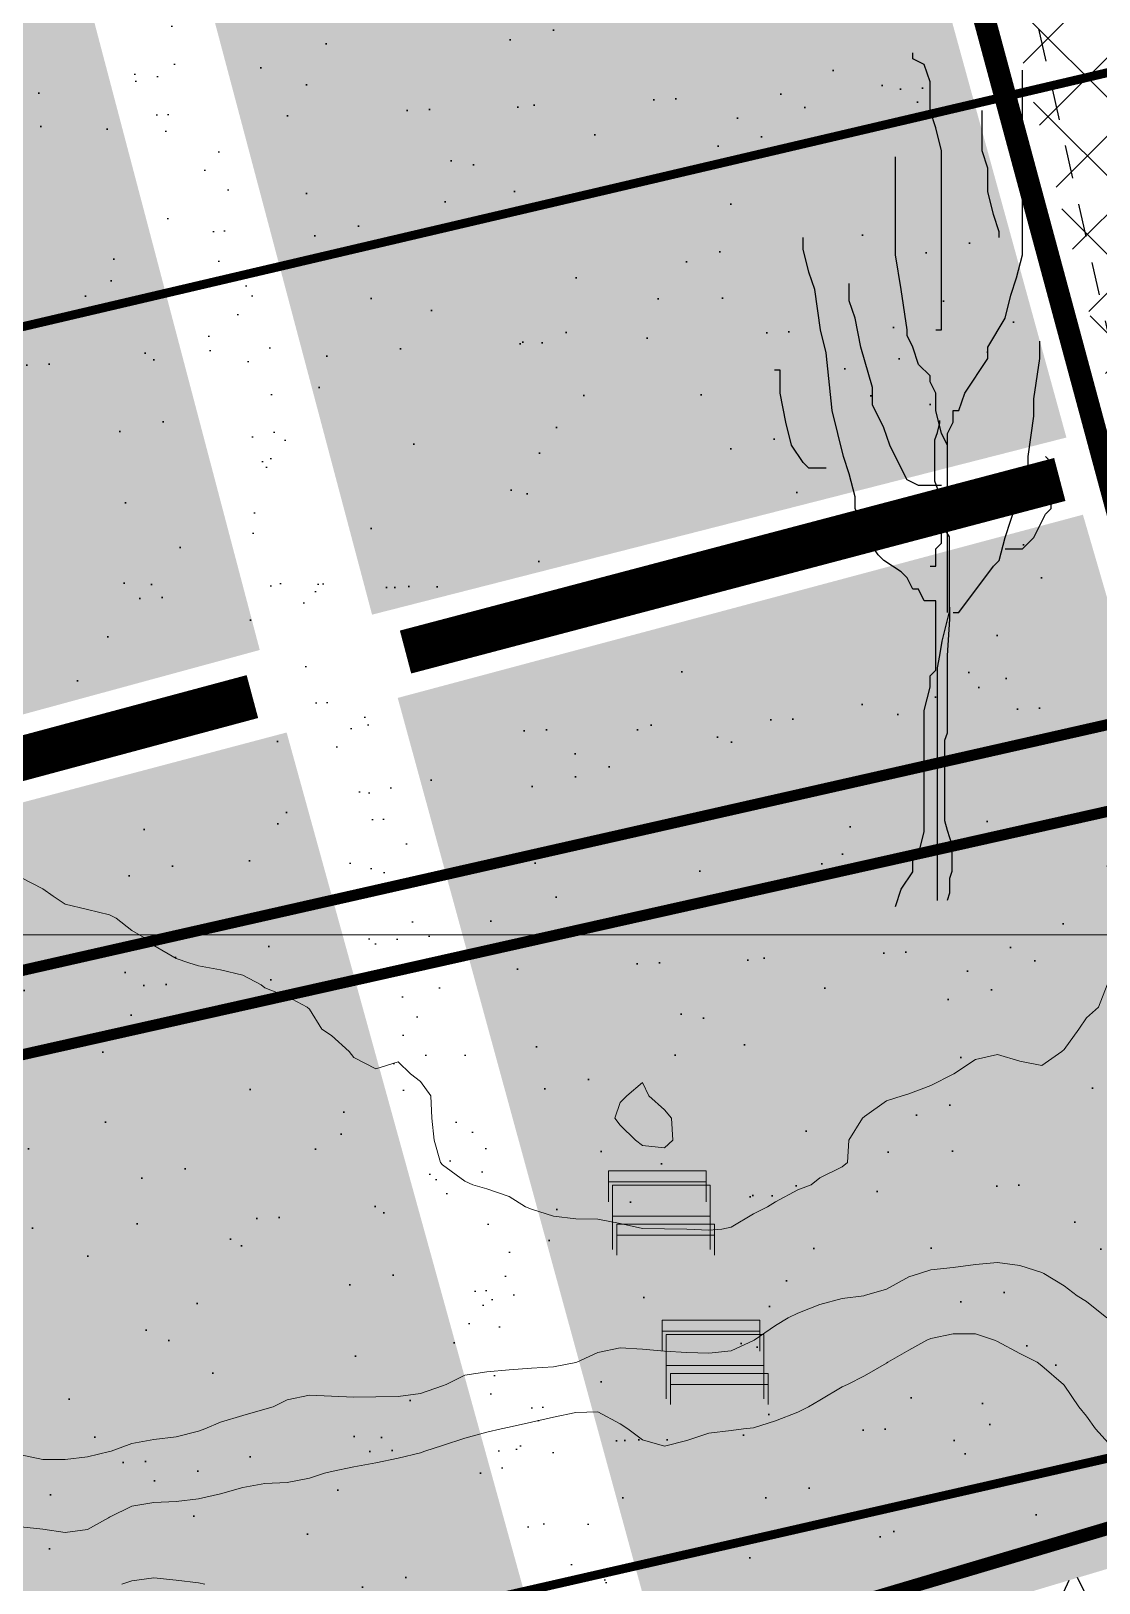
# Model space of a CAD drawing. Header units: centimetres. Extents: x 0 to 642158, y -847 to 649707.
# Drawn here: x 616986.98 to 617011.03, y 621072.78 to 621107.73 of the extents above; entities that cross this region are included whole.
import ezdxf

# ---------------------------------------------------------------- set-up
doc = ezdxf.new("R2010")
doc.units = ezdxf.units.CM
doc.header["$MEASUREMENT"] = 0
for name, pattern in [('ACAD_ISO08W100', [36, 24, -3, 6, -3]), ('CACHE', [9.525, 6.35, -3.175]), ('CENTERX2', [4, 2.5, -0.5, 0.5, -0.5]), ('JIS_02_0.7', [1.35, 0.75, -0.6])]:
    doc.linetypes.add(name, pattern=pattern)
for name, color, linetype, lineweight in [('MEV_environnement_V', 7, 'Continuous', 20), ('MEV_equipement_V', 7, 'Continuous', 20), ('MEV_grille', 254, 'Continuous', 9), ('MEV_layout inondation', 5, 'Continuous', 15), ('MEV_legende 500e', 7, 'Continuous', 9), ('MEV_schema paysager_V', 7, 'Continuous', 20), ('MEV_vegetal_V', 7, 'Continuous', 25), ('WAL_parcellaire agricole', 7, 'JIS_02_0.7', 25), ('WAL_topographie 0.5', 253, 'Continuous', 20)]:
    doc.layers.add(name, color=color, linetype=linetype, lineweight=lineweight)
doc.layers.add('MEV_schema paysager_Ha', color=7, linetype='Continuous', lineweight=25, transparency=0.13)
doc.layers.add('SPW_parcellaire cadastral', color=7, linetype='CENTERX2', lineweight=25, true_color=0xff0542)
doc.layers.add('XREF_SPW orthophoto A0 500e', color=7, linetype='Continuous')
picture_1 = doc.add_image_def('image2.png', size_in_pixel=(6614, 11023))
pattern_1 = [(82.5, (0, 0), (-2.814026368, 2.635854245), [0, -3.04, 0, -3.4, 0, -3.25]), (52.5, (0, 0), (-1.48827502, 6.49395946), [0, -1.64, 0, -2.74, 0, -1.05]), (12.5, (-1.7395, -1.7395), (4.396058546, 4.412064766), [0, -1, 0, -3.6, 0, -4.7]), (2.5, (-1.7395, -1.7395), (3.010084327, 5.492525702), [0, -0.5, 0, -2.36, 0, -2.7])]
pattern_2 = [(82.5, (-5.18, 19.217), (-2.814026368, 2.635854245), [0, -3.04, 0, -3.4, 0, -3.25]), (52.5, (-5.18, 19.217), (-1.48827502, 6.49395946), [0, -1.64, 0, -2.74, 0, -1.05]), (12.5, (-6.9193, 17.4774), (4.396058546, 4.412064766), [0, -1, 0, -3.6, 0, -4.7]), (2.5, (-6.9193, 17.4774), (3.010084327, 5.492525702), [0, -0.5, 0, -2.36, 0, -2.7])]

# ---------------------------------------------------------------- blocks, each defined once
blk = doc.blocks.new('legende vegetal')
at = {"layer": 'MEV_vegetal_V'}
for points in [[(617007.262, 621100.812), (617007.392, 621100.812), (617007.392, 621104.839), (617007.262, 621105.358), (617007.132, 621105.748), (617007.132, 621106.397), (617007.002, 621106.787), (617006.742, 621106.917), (617006.742, 621107.047)], [(617007.132, 621095.487), (617007.262, 621095.487), (617007.262, 621095.877), (617007.392, 621096.007), (617007.392, 621096.266), (617007.522, 621096.526), (617007.522, 621098.474), (617007.652, 621098.734), (617007.652, 621098.994), (617007.782, 621098.994), (617007.912, 621099.384), (617008.431, 621100.163), (617008.431, 621100.423), (617008.821, 621101.072), (617008.951, 621101.591), (617009.081, 621101.981), (617009.211, 621102.501), (617009.211, 621106.657)], [(617008.691, 621102.89), (617008.691, 621103.02), (617008.561, 621103.41), (617008.431, 621103.929), (617008.431, 621104.449), (617008.302, 621104.839), (617008.302, 621105.748)], [(617007.522, 621094.448), (617007.522, 621098.215), (617007.392, 621098.474), (617007.262, 621098.994), (617007.262, 621099.384), (617007.132, 621099.643), (617007.132, 621099.773), (617006.872, 621100.033), (617006.742, 621100.423), (617006.612, 621100.682), (617006.612, 621100.812), (617006.483, 621101.721), (617006.352, 621102.501), (617006.352, 621104.709)], [(617006.352, 621087.824), (617006.483, 621088.214), (617006.742, 621088.604), (617006.742, 621088.863), (617006.872, 621088.993), (617007.002, 621089.512), (617007.002, 621092.24), (617007.132, 621092.76), (617007.132, 621093.019), (617007.262, 621093.149), (617007.262, 621094.708), (617007.002, 621094.708), (617006.872, 621094.967), (617006.742, 621094.967), (617006.612, 621095.228), (617006.483, 621095.357), (617006.093, 621095.617), (617005.963, 621095.747), (617005.703, 621096.136), (617005.573, 621096.526), (617005.443, 621096.786), (617005.443, 621097.046), (617005.313, 621097.565), (617005.183, 621097.955), (617005.053, 621098.474), (617004.923, 621098.994), (617004.793, 621100.293), (617004.663, 621100.812), (617004.533, 621101.721), (617004.403, 621102.111), (617004.274, 621102.631), (617004.274, 621102.89)], [(617007.392, 621097.305), (617006.872, 621097.305), (617006.612, 621097.435), (617006.483, 621097.695), (617006.222, 621098.215), (617006.093, 621098.604), (617005.833, 621099.124), (617005.833, 621099.514), (617005.573, 621100.423), (617005.443, 621101.072), (617005.313, 621101.462), (617005.313, 621101.851)], [(617007.652, 621094.448), (617007.782, 621094.448), (617008.561, 621095.487), (617008.691, 621095.617), (617008.821, 621096.136), (617008.951, 621096.526), (617009.081, 621096.916), (617009.341, 621097.305), (617009.341, 621097.955), (617009.471, 621098.864), (617009.471, 621099.254), (617009.601, 621100.163), (617009.601, 621100.553)], [(617004.793, 621097.695), (617004.403, 621097.695), (617004.274, 621097.825), (617004.013, 621098.215), (617003.884, 621098.734), (617003.754, 621099.384), (617003.754, 621099.903), (617003.624, 621099.903)], [(617007.296, 621087.959), (617007.296, 621093.201), (617007.35, 621093.474), (617007.405, 621093.801), (617007.569, 621094.457), (617007.569, 621096.149), (617007.405, 621096.422), (617007.35, 621096.64), (617007.296, 621096.968), (617007.296, 621097.241), (617007.241, 621097.405), (617007.241, 621098.333), (617007.296, 621098.497), (617007.35, 621098.715), (617007.35, 621098.77)], [(617008.821, 621095.877), (617009.211, 621095.877), (617009.341, 621096.007), (617009.471, 621096.136), (617009.731, 621096.656), (617009.86, 621096.786), (617009.86, 621097.825), (617009.731, 621097.955)], [(617007.569, 621094.566), (617007.569, 621094.292), (617007.514, 621093.474), (617007.514, 621091.727), (617007.46, 621091.563), (617007.46, 621089.761), (617007.514, 621089.543), (617007.569, 621089.379), (617007.623, 621089.215), (617007.623, 621088.615), (617007.569, 621088.451), (617007.569, 621088.123), (617007.514, 621087.959)]]:
    blk.add_lwpolyline(points, dxfattribs=at)
blk = doc.blocks.new('*U114')
at = {"layer": 'MEV_grille', "transparency": 33554687}
blk.add_lwpolyline([(-1338.461, 0), (1338.461, 0)], dxfattribs=at)
blk = doc.blocks.new('*U115')
at = {"layer": 'MEV_grille', "color": 0, "linetype": 'ByBlock', "lineweight": -2, "transparency": 16777216}
blk.add_blockref('*U114', (0, -1300), dxfattribs=at)
blk = doc.blocks.new('layout equipement')
at = {"layer": 'MEV_equipement_V'}
for points in [[(616999.986, 621081.812), (617002.186, 621081.812), (617002.186, 621082.062), (616999.986, 621082.062)], [(617000.076, 621081.741), (617002.276, 621081.741), (617002.276, 621081.041), (617000.076, 621081.041)], [(617000.173, 621080.611), (617002.373, 621080.611), (617002.373, 621080.861), (617000.173, 621080.861)], [(617001.197, 621078.45), (617003.397, 621078.45), (617003.397, 621078.7), (617001.197, 621078.7)], [(617001.287, 621078.38), (617003.487, 621078.38), (617003.487, 621077.68), (617001.287, 621077.68)], [(617001.383, 621077.25), (617003.583, 621077.25), (617003.583, 621077.5), (617001.383, 621077.5)]]:
    blk.add_lwpolyline(points, close=True, dxfattribs=at)
for points in [[(616999.986, 621081.362), (616999.986, 621081.812), (617002.186, 621081.812), (617002.186, 621081.362)], [(617000.076, 621080.291), (617000.076, 621081.041)], [(617002.276, 621081.041), (617002.276, 621080.291)], [(617000.173, 621080.161), (617000.173, 621080.611), (617002.373, 621080.611), (617002.373, 621080.161)], [(617001.197, 621078), (617001.197, 621078.45), (617003.397, 621078.45), (617003.397, 621078)], [(617001.287, 621076.93), (617001.287, 621077.68)], [(617003.487, 621077.68), (617003.487, 621076.93)], [(617001.383, 621076.8), (617001.383, 621077.25), (617003.583, 621077.25), (617003.583, 621076.8)]]:
    blk.add_lwpolyline(points, dxfattribs=at)

msp = doc.modelspace()

# ---------------------------------------------------------------- hatches: boundary and pattern name
at = {"layer": 'MEV_schema paysager_Ha'}
h = msp.add_hatch(dxfattribs=at)
h.set_pattern_fill('ANSI37', scale=10)
h.paths.add_polyline_path([(617025.095, 621101.949), (617022.461, 621103.705), (617020.465, 621105.38), (617020.066, 621107.056), (617018.948, 621108.731), (617016.634, 621111.045), (617015.277, 621112.801), (617012.164, 621114.636), (617010.727, 621115.753), (617009.61, 621116.152), (617008.572, 621116.95), (617006.496, 621117.668), (617012.901, 621093.532), (617014.301, 621093.98), (617014.021, 621097.507), (617014.021, 621098.291), (617014.637, 621098.907), (617016.934, 621099.691), (617018.67, 621100.25), (617024.103, 621101.538)])
at = {"layer": 'MEV_schema paysager_Ha', "lineweight": 30, "transparency": 33554687}
h = msp.add_hatch(color=256, dxfattribs=at)
h.dxf.hatch_style = 1
h.set_gradient(color1=(255, 255, 12), tint=1, name='SPHERICAL')
h.paths.add_polyline_path([(617005.492, 621116.057), (616990.06, 621111.931), (616994.662, 621094.589), (617010.3, 621098.578)])
h = msp.add_hatch(dxfattribs=at)
h.set_pattern_fill('AR-SAND', color=256, scale=2, angle=45)
h.set_pattern_definition(pattern_2)
h.paths.add_polyline_path([(617005.492, 621116.057), (616990.06, 621111.931), (616994.662, 621094.589), (617010.3, 621098.578)])
h = msp.add_hatch(color=256, dxfattribs=at)
h.dxf.hatch_style = 1
h.set_gradient(color1=(255, 255, 12), tint=1, name='SPHERICAL')
h.paths.add_polyline_path([(616987.558, 621111.152), (616960.509, 621103.979), (616964.98, 621086.403), (616992.133, 621093.793)])
h = msp.add_hatch(dxfattribs=at)
h.set_pattern_fill('AR-SAND', color=256, scale=2, angle=45)
h.set_pattern_definition(pattern_2)
h.paths.add_polyline_path([(616987.558, 621111.152), (616960.509, 621103.979), (616964.98, 621086.403), (616992.133, 621093.793)])

# ---------------------------------------------------------------- linework, layer by layer
at = {"layer": 'MEV_schema paysager_V', "color": 104, "const_width": 1}
for points in [[(616995.416, 621093.747), (617010.151, 621097.634)], [(616965.569, 621085.661), (616991.967, 621092.744)]]:
    msp.add_lwpolyline(points, dxfattribs=at)
at = {"layer": 'WAL_parcellaire agricole'}
msp.add_lwpolyline([(617042.845, 621103.895), (617012.847, 621093.891), (616997.982, 621159.103), (616995.481, 621170.388), (616996.237, 621172.588), (616994.837, 621177.888), (616991.837, 621177.388), (616930.94, 621159.681), (616925.266, 621182.309), (616990.191, 621202.316), (616991.691, 621205.459), (616989.976, 621209.387), (616986.118, 621212.53), (616964.548, 621207.027), (616907.479, 621191.949), (616895.475, 621229.376)], dxfattribs=at)

# ---------------------------------------------------------------- pictures from other files: only their frames are drawn
image = msp.add_image(picture_1, insert=(616830.845, 620745.783), size_in_units=(429.466, 715.756), dxfattribs=dict(brightness=75))
image.dxf.flags = 7

# ---------------------------------------------------------------- next in the draw order: wipeouts: each hides what was drawn before it
msp.add_wipeout([(616970.725, 621058.078), (616976.551, 621059.816), (616979.173, 621050.828), (617003.962, 621058.217), (617002.93, 621062.013), (617017.746, 621065.982), (617017.599, 621068.996), (617018.689, 621069.026), (617015.035, 621082.757), (617021.471, 621084.207), (617023.543, 621075.819), (617017.722, 621074.351), (617019.19, 621069.082), (617039.016, 621069.277), (617051.92, 621070.219), (617052.746, 621057.949), (617055.418, 621058.121), (617056.67, 621044.451), (617054.226, 621044.233), (617062.131, 621016.543), (617027.393, 621006.225), (617026.476, 621009.473), (617019.532, 621007.273), (617020.502, 621004.156), (616988.43, 620994.994), (616983.128, 621015.156), (616975.418, 621044.848), (616974.335, 621049.238), (616973.452, 621048.957), (616973.031, 621050.341)]).dxf.layer = 'XREF_SPW orthophoto A0 500e'

# ---------------------------------------------------------------- next in the draw order: hatches: boundary and pattern name
at = {"layer": 'MEV_schema paysager_Ha', "transparency": 33554687}
h = msp.add_hatch(dxfattribs=at)
h.set_pattern_fill('AR-SAND', color=256, angle=45)
h.set_pattern_definition([(82.5, (0, 0), (-1.407013184, 1.3179271225), [0, -1.52, 0, -1.7, 0, -1.625]), (52.5, (0, 0), (-0.744137511, 3.24697973), [0, -0.82, 0, -1.37, 0, -0.525]), (12.5, (-0.8697, -0.8697), (2.198029273, 2.206032383), [0, -0.5, 0, -1.8, 0, -2.35]), (2.5, (-0.8697, -0.8697), (1.5050421636, 2.746262851), [0, -0.25, 0, -1.18, 0, -1.35])])
h.paths.add_polyline_path([(617000.708, 621069.981), (616988.612, 621115.325), (616985.764, 621126.874), (616983.702, 621126.434), (616999.156, 621069.563)])
at = {"layer": 'MEV_schema paysager_Ha', "lineweight": 30, "transparency": 33554687}
h = msp.add_hatch(dxfattribs=at)
h.set_pattern_fill('AR-SAND', color=256, scale=2, angle=45)
h.set_pattern_definition(pattern_1)
h.paths.add_polyline_path([(617010.672, 621096.84), (616995.24, 621092.714), (617001.404, 621070.165), (617017.077, 621074.847)])
h = msp.add_hatch(color=256, dxfattribs=at)
h.dxf.hatch_style = 1
h.set_gradient(color1=(76, 153, 76), tint=1, name='SPHERICAL')
h.paths.add_polyline_path([(617010.672, 621096.84), (616995.24, 621092.714), (617001.404, 621070.165), (617017.077, 621074.847)])
h = msp.add_hatch(dxfattribs=at)
h.set_pattern_fill('AR-SAND', color=256, scale=2, angle=45)
h.set_pattern_definition(pattern_1)
h.paths.add_polyline_path([(616992.738, 621091.935), (616964.872, 621084.556), (616971.011, 621061.694), (616998.895, 621069.655)])
h = msp.add_hatch(color=256, dxfattribs=at)
h.dxf.hatch_style = 1
h.set_gradient(color1=(76, 153, 76), tint=1, name='SPHERICAL')
h.paths.add_polyline_path([(616992.738, 621091.935), (616964.872, 621084.556), (616971.011, 621061.694), (616998.895, 621069.655)])
at = {"layer": 'MEV_schema paysager_Ha', "transparency": 33554687}
h = msp.add_hatch(dxfattribs=at)
h.set_pattern_fill('AR-CONC', color=256, angle=45)
h.set_pattern_definition([(95, (0, 0), (5.51551999, 4.62807079), [0.75, -8.25]), (40, (0, 0), (-6.299921674, 4.337681496), [0.6, -6.6]), (145.4514445, (0.4596, 0.386), (-0.784401643, 8.965752213), [0.63740192, -7.01142112]), (91.1842, (-1.414, 1.414), (8.71693388, 6.37613776), [1.125, -12.375]), (141.6356355, (-0.688, 1.946), (-0.27900068, 13.49711668), [0.95610342, -10.5171376]), (36.184164, (-1.414, 1.414), (-0.27900068, 13.49711667), [0.9, -9.90000001]), (66, (-0.3536, 1.768), (7.06771572, 1.373824765), [0.75, -8.25]), (11, (-0.3536, 1.768), (-3.40708593, 6.848084354), [0.6, -6.6]), (116.4514447, (0.2354, 1.882), (3.66062975, 8.221909056), [0.6374019, -7.01142112]), (82.5, (0, 0), (-2.267931853, 2.439898176), [0, -6.52, 0, -6.7, 0, -6.625]), (52.5, (0, 0), (-0.928729422, 4.649094499), [0, -3.82, 0, -6.37, 0, -2.525]), (12.5, (-1.5768, -1.5768), (3.934181673, 3.615207618), [0, -2.5, 0, -7.8, 0, -10.35]), (2.5, (-2.284, -2.284), (3.415899832, 4.831598069), [0, -3.25, 0, -5.18, 0, -7.35])])
h.paths.add_polyline_path([(616970.409, 621060.963), (617017.149, 621074.866), (617017.798, 621072.822), (617001.239, 621067.985), (617003.982, 621058.263), (616979.093, 621050.735), (616976.749, 621059.759), (616971.262, 621058.064)])

# ---------------------------------------------------------------- next in the draw order: linework, layer by layer
at = {"layer": 'MEV_environnement_V', "const_width": 0.5}
msp.add_lwpolyline([(617002.351, 621130.627), (617017.463, 621074.599)], dxfattribs=at)
at = {"layer": 'MEV_environnement_V', "linetype": 'CACHE', "ltscale": 0.3, "const_width": 0.25}
for points in [[(616923.688, 621072.286), (617012.786, 621092.465)], [(616924.073, 621070.618), (617013.361, 621090.636)]]:
    msp.add_lwpolyline(points, dxfattribs=at)
at = {"layer": 'MEV_layout inondation', "const_width": 0.2}
for points in [[(617284.343, 621088.996), (617234.522, 621104.967), (617174.916, 621100.392), (617142.145, 621114.857), (617099.357, 621122.893), (617044.82, 621117.795), (617023.623, 621109.699), (616923.471, 621086.246), (616900.942, 621085.199), (616869.556, 621081.82)], [(616805.513, 621043.508), (616905.775, 621054.403), (616926.218, 621056.194), (617038.256, 621081.755), (617058.189, 621088.219), (617087.251, 621091.263), (617092.888, 621091.636), (617110.876, 621087.3), (617135.893, 621084.476), (617163.198, 621072.152), (617173.701, 621069.99), (617233.162, 621073.07), (617279.62, 621037.923)]]:
    msp.add_lwpolyline(points, dxfattribs=at)
at = {"layer": 'MEV_legende 500e', "color": 100, "linetype": 'ACAD_ISO08W100', "ltscale": 0.2, "const_width": 0.3}
msp.add_lwpolyline([(617000.131, 620971.141), (617079.16, 620994.025), (617081.458, 620967.714), (617102.868, 620969.573), (617100.046, 620999.925), (617094.813, 620999.536), (617093.198, 621020.522), (617102.686, 621023.405), (617101.526, 621042.843), (617078.512, 621041.273), (617066.616, 621084.78), (617029.316, 621080.67), (617016.854, 621075.678), (616968.764, 621061.412), (616987.781, 620995.188)], close=True, dxfattribs=at)
at = {"layer": 'SPW_parcellaire cadastral'}
for points in [[(616991.404, 621171.223), (617016.951, 621076.482), (617018.912, 621069.259), (617017.534, 621069.286), (617017.689, 621067.658), (617014.801, 621066.797), (617015.157, 621065.575), (616995.5, 621059.841), (616996.597, 621056.308), (616978.443, 621052.383), (616975.69, 621061.997), (616970.215, 621060.861), (616966.235, 621077.979), (616947.314, 621153.754), (616945.975, 621159.089), (616945.772, 621159.899), (616948.261, 621160.611), (616990.763, 621173.361), (616991.404, 621171.223)], [(617029.24, 621079.171), (617022.163, 621077.64), (617016.951, 621076.482), (616991.404, 621171.223)]]:
    msp.add_lwpolyline(points, dxfattribs=at)
at = {"layer": 'WAL_topographie 0.5'}
for points in [[(616986.75, 621088.669), (616987.25, 621088.417), (616987.477, 621088.25), (616987.75, 621088.068), (616988.25, 621087.952), (616988.75, 621087.831), (616988.896, 621087.75), (616989.25, 621087.476), (616989.639, 621087.25), (616989.75, 621087.139), (616990.25, 621086.845), (616990.536, 621086.75), (616990.75, 621086.679), (616991.25, 621086.591), (616991.75, 621086.467), (616992.167, 621086.25), (616992.25, 621086.183), (616992.75, 621085.987), (616993.2, 621085.75), (616993.25, 621085.704), (616993.528, 621085.25), (616993.75, 621085.107), (616994.15, 621084.75), (616994.25, 621084.618), (616994.75, 621084.357), (616995.25, 621084.515), (616995.531, 621084.25), (616995.75, 621084.075), (616995.982, 621083.75), (616996.008, 621083.25), (616996.064, 621082.75), (616996.2, 621082.25), (616996.25, 621082.198), (616996.75, 621081.827), (616996.932, 621081.75), (616997.25, 621081.66), (616997.75, 621081.485), (616998.114, 621081.25), (616998.25, 621081.2), (616998.75, 621081.041), (616999.25, 621080.982), (616999.75, 621080.975), (617000.25, 621080.873), (617000.75, 621080.764), (617001.25, 621080.757), (617001.75, 621080.75), (617001.75, 621080.75), (617002.25, 621080.724), (617002.536, 621080.75), (617002.75, 621080.792), (617003.25, 621081.096), (617003.566, 621081.25), (617003.75, 621081.363), (617004.25, 621081.635), (617004.55, 621081.75), (617004.75, 621081.908), (617005.25, 621082.155), (617005.368, 621082.25), (617005.4, 621082.75), (617005.706, 621083.25), (617005.75, 621083.288), (617006.25, 621083.637), (617006.6, 621083.75), (617006.75, 621083.797), (617007.25, 621083.987), (617007.75, 621084.24), (617007.767, 621084.25), (617008.25, 621084.572), (617008.75, 621084.681), (617009.25, 621084.53), (617009.75, 621084.437), (617010.199, 621084.75), (617010.25, 621084.798), (617010.578, 621085.25), (617010.75, 621085.506), (617011.021, 621085.75), (617011.22, 621086.25)], [(617001.438, 621082.75), (617001.25, 621082.583), (617000.75, 621082.632), (617000.592, 621082.75), (617000.25, 621083.092), (617000.127, 621083.25), (617000.25, 621083.603), (617000.397, 621083.75), (617000.75, 621084.05), (617000.893, 621083.75), (617001.25, 621083.438), (617001.405, 621083.25), (617001.438, 621082.75)], [(616986.75, 621075.669), (616987.25, 621075.564), (616987.75, 621075.559), (616988.25, 621075.623), (616988.75, 621075.739), (616988.788, 621075.75), (616989.25, 621075.922), (616989.75, 621076.013), (616990.25, 621076.071), (616990.75, 621076.196), (616990.899, 621076.25), (616991.25, 621076.403), (616991.75, 621076.551), (616992.25, 621076.692), (616992.431, 621076.75), (616992.75, 621076.907), (616993.25, 621077.008), (616993.75, 621076.986), (616994.25, 621076.964), (616994.75, 621076.97), (616995.25, 621076.98), (616995.75, 621077.045), (616996.25, 621077.219), (616996.332, 621077.25), (616996.75, 621077.459), (616997.25, 621077.537), (616997.75, 621077.578), (616998.25, 621077.616), (616998.75, 621077.647), (616999.25, 621077.743), (616999.276, 621077.75), (616999.75, 621077.971), (617000.25, 621078.079), (617000.75, 621078.05), (617001.25, 621077.999), (617001.75, 621077.972), (617002.25, 621077.957), (617002.75, 621078.012), (617003.25, 621078.24), (617003.266, 621078.25), (617003.75, 621078.576), (617004.03, 621078.75), (617004.25, 621078.856), (617004.75, 621079.055), (617005.25, 621079.189), (617005.736, 621079.25), (617005.75, 621079.252), (617006.25, 621079.4), (617006.75, 621079.675), (617006.991, 621079.75), (617007.25, 621079.833), (617007.75, 621079.888), (617008.25, 621079.954), (617008.75, 621080), (617009.25, 621079.931), (617009.75, 621079.771), (617009.791, 621079.75), (617010.25, 621079.472), (617010.545, 621079.25), (617010.75, 621079.121), (617011.209, 621078.75)], [(616986.75, 621074.048), (616987.25, 621073.994), (616987.75, 621073.918), (616988.25, 621073.984), (616988.724, 621074.25), (616988.75, 621074.265), (616989.25, 621074.512), (616989.75, 621074.594), (616990.25, 621074.618), (616990.75, 621074.679), (616991.086, 621074.75), (616991.25, 621074.789), (616991.75, 621074.934), (616992.25, 621075.019), (616992.75, 621075.047), (616993.25, 621075.144), (616993.592, 621075.25), (616993.75, 621075.292), (616994.25, 621075.397), (616994.75, 621075.489), (616995.25, 621075.591), (616995.75, 621075.713), (616995.852, 621075.75), (616996.25, 621075.874), (616996.75, 621076.04), (616997.25, 621076.178), (616997.573, 621076.25), (616997.75, 621076.289), (616998.25, 621076.4), (616998.75, 621076.518), (616999.25, 621076.623), (616999.75, 621076.637), (617000.25, 621076.367), (617000.423, 621076.25), (617000.75, 621076.005), (617001.25, 621075.858), (617001.75, 621075.986), (617002.25, 621076.154), (617002.75, 621076.213), (617003.028, 621076.25), (617003.25, 621076.278), (617003.75, 621076.429), (617004.25, 621076.627), (617004.492, 621076.75), (617004.75, 621076.895), (617005.25, 621077.195), (617005.37, 621077.25), (617005.75, 621077.443), (617006.25, 621077.729), (617006.278, 621077.75), (617006.75, 621078.023), (617007.156, 621078.25), (617007.25, 621078.285), (617007.75, 621078.393), (617008.25, 621078.393), (617008.678, 621078.25), (617008.75, 621078.218), (617009.25, 621077.948), (617009.638, 621077.75), (617009.75, 621077.672), (617010.231, 621077.25), (617010.25, 621077.232), (617010.579, 621076.75), (617010.75, 621076.54), (617010.953, 621076.25), (617011.25, 621075.929)], [(616989.029, 621072.75), (616989.25, 621072.829), (616989.75, 621072.896), (616990.25, 621072.844), (616990.75, 621072.786), (616990.898, 621072.75)]]:
    msp.add_lwpolyline(points, dxfattribs=at)

# ---------------------------------------------------------------- next in the draw order: block references
at = {"layer": 'MEV_grille', "transparency": 33554687}
msp.add_blockref('*U115', (616669.481, 622387.381), dxfattribs=at)
at = {"layer": 'MEV_vegetal_V'}
for name, p in [('legende vegetal', (0.098, 0.193)), ('layout equipement', (0, 0))]:
    msp.add_blockref(name, p, dxfattribs=at)

doc.saveas('drawing.dxf')
